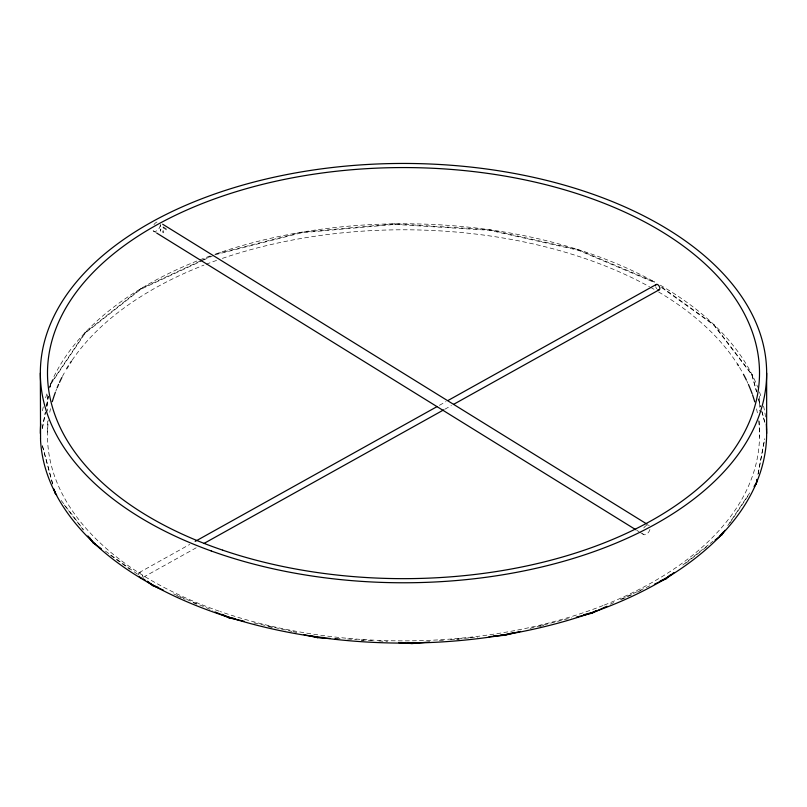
<?xml version="1.0" encoding="UTF-8"?>
<svg xmlns="http://www.w3.org/2000/svg" width="807" height="807" viewBox="0 0 807 807"><rect width="100%" height="100%" fill="white"/><g stroke="black" fill="none" stroke-linecap="round" stroke-linejoin="round"><path stroke-width="0.61" stroke-dasharray="4.04 3.03" d="M42.337 428.134L45.353 412.125M46.503 405.971L48.359 396.116M49.984 387.491L50.68 383.799L84.947 332.766L140.932 288.593L200.096 261.125M42.337 428.668L45.353 412.659M46.503 406.496L48.359 396.651M50.216 386.795L50.68 383.799M757.944 474.455L764.663 438.736M758.177 473.759L764.663 439.27M50.68 384.334L85.159 333.14L140.731 289.289L202.365 260.611M727.763 525.609L750.752 491.372M729.851 523.027L748.664 495.024M682.843 565.041L709.171 544.271M710.14 543.494L713.065 541.194M685.768 563.266L702.342 550.182M703.321 549.416L707.225 546.339M139.066 572.657L189.675 544.463M439.412 405.306L446.009 401.624M143.353 577.237L196.162 547.812M444.788 409.26L451.395 405.588M201.225 260.6L210.284 256.394M203.495 260.086L213.684 255.355M610.304 604.171L613.693 602.587M620.492 599.44L652.187 584.722M621.622 599.44L631.81 594.719M637.469 592.086L643.129 589.463M214.813 254.83L301.889 232.709L394.895 224.396L489.486 230.267L578.145 250.18L654.608 282.551L654.376 281.845L577.873 249.524L489.486 229.733L395.238 223.832L301.546 232.204L214.813 254.296A363.15 209.659 0 0 1 293.637 233.596L305.52 231.548A363.15 209.659 0 0 1 391.102 223.892L403.5 223.771A363.15 209.659 0 0 1 570.569 247.275L581.484 250.684A363.15 209.659 0 0 1 651.37 280.211L654.608 282.016M530.128 628.381L571.497 617.849M539.863 626.434L544.735 625.193M439.391 640.576L445.585 640.022M450.548 639.578L469.149 637.913M470.39 637.802L477.825 637.137M456.752 639.558L459.233 639.336M337.548 638.398L340.05 638.549M347.555 639.023L356.321 639.568M361.324 639.88L372.592 640.587M378.846 640.98L387.612 641.535M361.324 640.415L363.826 640.576M253.933 622.903L291.841 631.387M293.062 631.659L296.734 632.486M268.61 626.716L272.282 627.543M173.616 593.891L212.745 610.425M177.066 595.889L185.126 599.288M193.176 602.698L196.636 604.15M163.125 227.816L167.311 230.298L167.311 229.4L163.125 226.928L163.125 232.82L162.812 230.207L160.795 229.017L160.371 231.185L160.371 224.639M153.441 231.024L155.58 232.355M636.834 530.36L638.973 531.682M640.052 532.348L643.26 534.335M661.75 287.141L713.781 324.495L752.043 374.579L756.583 391.476M661.75 287.675L713.781 325.029L751.892 374.912L756.583 392.01M105.465 551.161L139.127 575.33M110.559 555.357L129.947 569.278M61.201 500.481L83.313 529.402M64.257 505L83.313 529.937M758.499 398.638L760.739 406.99M762.02 411.762L764.905 422.505M758.499 399.172L760.426 406.325M761.697 411.106L764.905 423.029M42.418 445.565L52.657 483.746M42.418 446.1L52.657 484.281M759.498 396.136L759.498 411.066M759.498 421.022L759.498 437.202M752.094 374.771L752.094 375.305M751.892 374.377L751.892 374.912M713.781 324.495L713.781 325.029M654.094 281.724L654.094 282.258M578.145 249.645L578.145 250.18M577.519 249.444L577.519 249.978M489.486 229.733L489.486 230.267M395.612 223.852L395.612 224.386M394.895 223.862L394.895 224.396M301.889 232.174L301.889 232.709M301.203 232.295L301.203 232.83M141.225 288.462L141.225 288.997M140.731 288.755L140.731 289.289M85.159 332.605L85.159 333.14M84.816 332.968L84.816 333.503M47.502 394.885L47.502 411.066M47.502 421.022L47.502 433.46M42.468 410.813A363.15 209.659 0 0 1 43.457 406.072M45.626 397.811A363.15 209.659 0 0 1 47.532 391.95M48.37 389.61A363.15 209.659 0 0 1 81.063 336.973L86.954 330.678A363.15 209.659 0 0 1 138.098 290.328L146.713 285.184A363.15 209.659 0 0 1 198.603 260.328M199.743 259.884A363.15 209.659 0 0 1 210.123 255.97M660.287 285.184A363.15 209.659 0 0 1 749.632 370.01L753.183 376.869A363.15 209.659 0 0 1 757.743 387.279M759.468 391.95A363.15 209.659 0 0 1 761.374 397.811M763.543 406.072A363.15 209.659 0 0 1 765.661 417.935M758.6 420.659A356.008 205.543 0 0 1 604.191 605.099M603.061 605.543A356.008 205.543 0 0 1 220.351 611.585M219.181 611.181A356.008 205.543 0 0 1 48.42 420.467M49.752 412.226A356.008 205.543 0 0 1 50.488 408.705M55.784 391.234A356.008 205.543 0 0 1 56.682 388.924M62.381 376.516A356.008 205.543 0 0 1 65.538 370.716M72.105 360.235A356.008 205.543 0 0 1 203.939 265.12M206.199 264.242A356.008 205.543 0 0 1 216.548 260.419M222.399 258.371A356.008 205.543 0 0 1 649.494 286.757M650.482 287.302A356.008 205.543 0 0 1 654.386 289.501M658.593 291.952A356.008 205.543 0 0 1 736.589 362.777M739.585 367.538A356.008 205.543 0 0 1 742.914 373.308M746.889 381.086A356.008 205.543 0 0 1 747.948 383.375M756.552 408.897A356.008 205.543 0 0 1 757.511 413.588M656.787 288.805A3.046 1.725 60.9 0 1 655.718 286.727M138.653 574.856A3.046 1.725 60.9 0 1 140.519 572.688A3.046 1.725 60.9 0 1 142.738 576.985M649.928 529.493A5.336 3.188 -58.2 0 1 646.417 534.214A5.336 3.188 -58.2 0 1 642.725 533.669M643.774 527.929A5.336 3.188 -58.2 0 1 646.629 525.407M647.628 525.125A5.336 3.188 -58.2 0 1 649.272 525.539M160.331 224.941A5.336 3.188 -58.2 0 1 157.093 230.58A5.336 3.188 -58.2 0 1 152.896 230.358M153.955 224.618A5.336 3.188 -58.2 0 1 158.707 221.864"/><path stroke-width="1.21" d="M754.232 486.722L756.32 483.615L757.016 479.378M766.519 428.88L766.519 429.415M756.32 483.615L757.016 479.913M723.576 531.833L719.894 535.808M754.232 486.187L756.32 483.08M715.022 540.186L721.841 534.799L724.968 530.29M670.173 575.038L666.068 578.276L660.106 581.04M654.447 584.207L665.775 578.952L674.067 572.496M195.173 541.396L437.202 406.526M448.208 400.393L656.131 284.538M203.858 543.514L443.689 409.875M453.595 404.357L659.319 289.723M583.673 614.742L592.187 612.574L596.716 610.475M576.369 617.143L592.187 613.108L606.904 606.279M514.311 632.406L505.454 634.665L500.148 635.139M488.992 636.673L505.111 635.23L520.394 631.397M414.586 642.796L407.636 642.786M493.945 635.694L496.426 635.472M398.88 642.765L412.105 643.552L429.465 641.999M310.181 635.492L317.514 637.137L323.778 637.53M304.068 634.655L317.514 637.671L330.033 638.458M335.046 638.771L337.548 638.922M235.594 618.798L229.127 617.345L221.945 614.319M215.045 611.928L228.855 617.769L244.158 621.249M158.656 587.577L152.624 585.025L147.288 581.191M147.288 581.726L152.906 585.68L163.266 590.058M162.661 224.225L647.133 524.217M156.649 233.021L635.765 529.695M89.406 537.381L93.219 542.375L95.256 543.837M87.882 535.929L93.219 542.909L101.379 548.77M143.212 578.801L145.25 580.263M53.938 489.052L54.906 492.633L56.631 495.024M40.501 438.403L40.481 438.524M54.261 489.718L55.108 493.027M40.35 373.106L40.562 440.592A363.15 209.659 0 0 0 53.817 490L57.368 496.86A363.15 209.659 0 0 0 146.713 581.686L155.63 586.669A363.15 209.659 0 0 0 225.516 616.195L236.431 619.594A363.15 209.659 0 0 0 403.5 643.098L415.898 642.977A363.15 209.659 0 0 0 501.48 635.321L513.363 633.273A363.15 209.659 0 0 0 660.287 581.686L668.902 576.541A363.15 209.659 0 0 0 720.046 536.191L725.937 529.896A363.15 209.659 0 0 0 766.65 433.44L766.438 426.278A363.15 209.659 0 0 0 766.277 423.897M766.65 373.106L766.65 433.44M722.184 533.901L722.184 534.436M721.841 534.264L721.841 534.799M666.269 578.115L666.269 578.649M665.775 578.417L665.775 578.952M592.187 612.574L592.187 613.108M505.797 634.574L505.797 635.109M505.111 634.695L505.111 635.23M412.105 643.018L412.105 643.552M411.388 643.018L411.388 643.552M317.514 637.137L317.514 637.671M229.481 617.426L229.481 617.96M228.855 617.234L228.855 617.769M152.906 585.146L152.906 585.68M152.392 584.853L152.392 585.388M93.219 542.375L93.219 542.909M54.906 492.099L54.906 492.633M40.35 433.44A363.15 209.659 0 0 1 40.723 423.897M52.294 401.684A356.008 205.543 0 0 1 55.35 392.394M57.156 387.774A356.008 205.543 0 0 1 58.629 384.334M59.516 382.367A356.008 205.543 0 0 1 61.877 377.494M66.658 368.799A356.008 205.543 0 0 1 68.403 365.924M70.219 363.069A356.008 205.543 0 0 1 71.47 361.173M737.205 363.725A356.008 205.543 0 0 1 738.415 365.632M743.439 374.277A356.008 205.543 0 0 1 746.414 380.107M748.452 384.515A356.008 205.543 0 0 1 752.144 393.735M752.548 394.895A356.008 205.543 0 0 1 754.757 401.876M655.647 285.396A3.046 1.725 60.9 0 1 657.957 284.79A3.046 1.725 60.9 0 1 659.844 288.452A3.046 1.725 60.9 0 1 657.866 289.693M141.84 578.034A3.046 1.725 60.9 0 1 139.268 576.289M211.293 550.999A363.15 209.659 0 0 0 766.438 380.268A363.15 209.659 0 0 0 232.769 188.061A363.15 209.659 0 0 0 211.293 550.999M222.702 550.172A356.008 205.543 0 0 0 759.498 374.973A356.008 205.543 0 0 0 228.31 194.174A356.008 205.543 0 0 0 222.702 550.172"/></g></svg>
